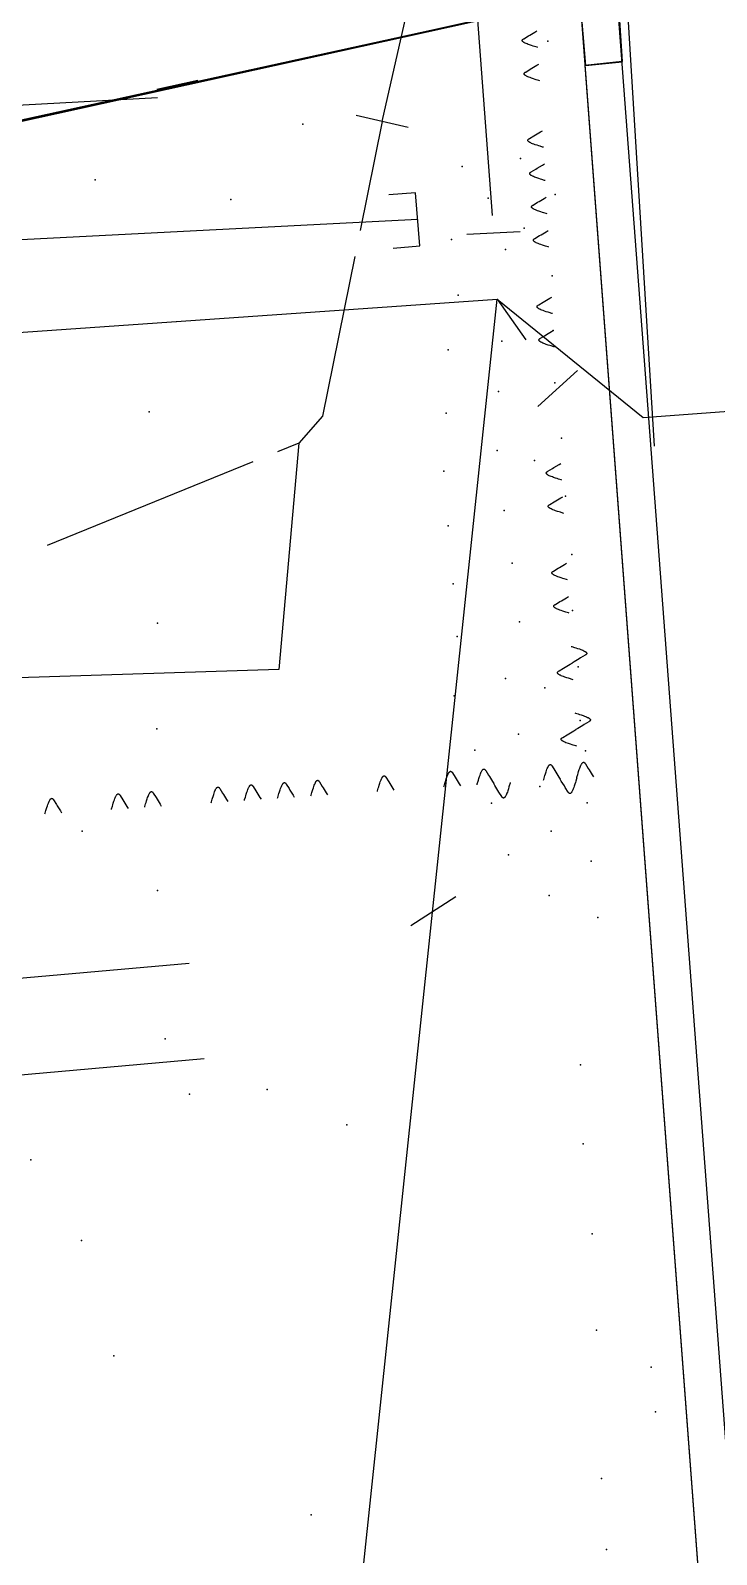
# Model space of a CAD drawing. Header units: metres. Extents: x -3903 to -3714, y 4981 to 6033.
# Drawn here: x -3823.89 to -3811.04, y 5857.09 to 5885.63 of the extents above; entities that cross this region are included whole.
import ezdxf

# ---------------------------------------------------------------- set-up
doc = ezdxf.new("R2010")
doc.units = ezdxf.units.M
for name, color, linetype in [('BOUNDARY', 7, 'Continuous'), ('BUILDING', 7, 'Continuous'), ('BUSH', 7, 'Continuous'), ('CURB', 7, 'Continuous'), ('ELECTR_CABLE', 7, 'Continuous'), ('GRASS', 7, 'Continuous'), ('GROUND', 7, 'Continuous'), ('ROAD', 7, 'Continuous'), ('SIDEWALK_PATH', 7, 'Continuous'), ('TREE', 7, 'Continuous'), ('WATER_PIPELINE', 7, 'Continuous')]:
    doc.layers.add(name, color=color, linetype=linetype)

msp = doc.modelspace()

# ---------------------------------------------------------------- linework, layer by layer
at = {"layer": 'BOUNDARY'}
msp.add_lwpolyline([(-3833.063, 5908.402), (-3832.8, 5905.186), (-3832.441, 5905.215), (-3831.657, 5896.062), (-3829.688, 5894.531), (-3825.859, 5894.806), (-3825.004, 5894.867), (-3824.902, 5893.44), (-3823.784, 5893.515), (-3823.705, 5892.46), (-3814.28, 5893.236), (-3812.866, 5886.003), (-3812.806, 5885.044), (-3813.505, 5884.97), (-3809.348, 5829.723)], dxfattribs=at)
at = {"layer": 'BUILDING'}
msp.add_lwpolyline([(-3805.781, 5791.676), (-3812.878, 5886.002), (-3799.995, 5886.971), (-3792.898, 5792.646)], close=True, dxfattribs=at)
at = {"layer": 'BUSH'}
for p in [(-3818.783, 5883.872), (-3814.71, 5883.231), (-3815.803, 5883.077), (-3822.676, 5882.83), (-3815.316, 5882.486), (-3814.061, 5882.555), (-3814.639, 5881.926), (-3815.999, 5881.71), (-3814.99, 5881.524), (-3814.114, 5881.033), (-3815.874, 5880.671), (-3815.06, 5879.809), (-3814.094, 5880.006), (-3816.061, 5879.647), (-3814.063, 5879.03), (-3815.122, 5878.863), (-3821.664, 5878.482), (-3816.099, 5878.46), (-3813.94, 5877.992), (-3815.145, 5877.761), (-3814.447, 5877.571), (-3816.146, 5877.373), (-3813.868, 5876.903), (-3815.013, 5876.636), (-3816.061, 5876.349), (-3813.744, 5875.815), (-3814.862, 5875.648), (-3815.97, 5875.264), (-3813.734, 5874.767), (-3814.73, 5874.55), (-3815.897, 5874.277), (-3813.631, 5873.709), (-3814.988, 5873.49), (-3814.25, 5873.317), (-3815.951, 5873.169), (-3813.59, 5872.702), (-3814.745, 5872.451), (-3815.564, 5872.149), (-3813.494, 5872.134), (-3814.346, 5871.472), (-3815.252, 5871.156), (-3813.457, 5871.161), (-3814.132, 5870.635), (-3814.935, 5870.187), (-3813.385, 5870.072), (-3814.171, 5869.428), (-3813.261, 5869.014), (-3813.585, 5866.258), (-3813.533, 5864.778), (-3823.879, 5864.48), (-3822.929, 5862.967), (-3813.368, 5863.092), (-3813.285, 5861.292), (-3812.261, 5860.599), (-3812.178, 5859.761), (-3813.192, 5858.509), (-3813.099, 5857.185)]:
    msp.add_point(p, dxfattribs=at)
at = {"layer": 'CURB'}
for points in [[(-3812.863, 5828.993), (-3809.797, 5788.365), (-3812.599, 5785.145), (-3821.685, 5784.568), (-3830.007, 5784.137), (-3833.155, 5786.917), (-3836.82, 5837.701), (-3836.963, 5839.683), (-3839.763, 5878.481), (-3837.177, 5881.669), (-3829.911, 5882.635), (-3815.571, 5885.812)], [(-3820.752, 5884.692), (-3821.518, 5884.52)]]:
    msp.add_lwpolyline(points, dxfattribs=at)
at = {"layer": 'ELECTR_CABLE'}
for points in [[(-3817.302, 5883.92), (-3816.88, 5885.762), (-3816.06, 5889.576), (-3815.745, 5890.071), (-3812.778, 5890.791), (-3799.679, 5891.981)], [(-3815.745, 5890.071), (-3812.698, 5885.888), (-3812.204, 5877.84)], [(-3814.384, 5885.307), (-3814.398, 5885.311), (-3814.447, 5885.326), (-3814.469, 5885.333), (-3814.502, 5885.344), (-3814.538, 5885.356), (-3814.563, 5885.365), (-3814.586, 5885.374), (-3814.604, 5885.381), (-3814.621, 5885.389), (-3814.631, 5885.394), (-3814.64, 5885.399), (-3814.647, 5885.403), (-3814.65, 5885.405), (-3814.653, 5885.408), (-3814.659, 5885.412), (-3814.662, 5885.414), (-3814.664, 5885.417), (-3814.666, 5885.419), (-3814.669, 5885.422), (-3814.671, 5885.425), (-3814.672, 5885.427), (-3814.673, 5885.428), (-3814.674, 5885.43), (-3814.674, 5885.432), (-3814.675, 5885.433), (-3814.675, 5885.435), (-3814.675, 5885.437), (-3814.675, 5885.439), (-3814.675, 5885.439), (-3814.675, 5885.441), (-3814.675, 5885.442), (-3814.675, 5885.443), (-3814.674, 5885.444), (-3814.674, 5885.445), (-3814.673, 5885.447), (-3814.672, 5885.449), (-3814.671, 5885.45), (-3814.671, 5885.451), (-3814.67, 5885.452), (-3814.669, 5885.454), (-3814.668, 5885.455), (-3814.667, 5885.456), (-3814.664, 5885.458), (-3814.663, 5885.46), (-3814.66, 5885.462), (-3814.656, 5885.465), (-3814.653, 5885.467), (-3814.646, 5885.471), (-3814.561, 5885.523), (-3814.532, 5885.54), (-3814.438, 5885.596), (-3814.401, 5885.618)], [(-3814.349, 5884.684), (-3814.364, 5884.688), (-3814.413, 5884.703), (-3814.434, 5884.71), (-3814.467, 5884.721), (-3814.504, 5884.733), (-3814.528, 5884.742), (-3814.552, 5884.751), (-3814.569, 5884.758), (-3814.586, 5884.766), (-3814.596, 5884.771), (-3814.605, 5884.776), (-3814.613, 5884.78), (-3814.616, 5884.782), (-3814.619, 5884.785), (-3814.624, 5884.789), (-3814.627, 5884.791), (-3814.629, 5884.794), (-3814.632, 5884.796), (-3814.634, 5884.799), (-3814.636, 5884.802), (-3814.637, 5884.804), (-3814.638, 5884.805), (-3814.639, 5884.807), (-3814.639, 5884.808), (-3814.64, 5884.81), (-3814.64, 5884.812), (-3814.641, 5884.814), (-3814.641, 5884.816), (-3814.641, 5884.816), (-3814.64, 5884.818), (-3814.64, 5884.819), (-3814.64, 5884.82), (-3814.64, 5884.821), (-3814.639, 5884.822), (-3814.639, 5884.824), (-3814.638, 5884.826), (-3814.637, 5884.827), (-3814.636, 5884.828), (-3814.635, 5884.829), (-3814.634, 5884.831), (-3814.633, 5884.832), (-3814.632, 5884.833), (-3814.63, 5884.835), (-3814.628, 5884.837), (-3814.625, 5884.839), (-3814.621, 5884.842), (-3814.618, 5884.844), (-3814.611, 5884.848), (-3814.526, 5884.9), (-3814.497, 5884.917), (-3814.403, 5884.973), (-3814.366, 5884.995)], [(-3831.597, 5883.109), (-3826.203, 5884.112), (-3821.511, 5884.373)], [(-3816.815, 5883.808), (-3817.789, 5884.032)], [(-3817.302, 5883.92), (-3817.713, 5881.883)], [(-3814.28, 5883.438), (-3814.294, 5883.442), (-3814.343, 5883.457), (-3814.365, 5883.464), (-3814.398, 5883.475), (-3814.434, 5883.487), (-3814.459, 5883.495), (-3814.482, 5883.504), (-3814.5, 5883.512), (-3814.517, 5883.52), (-3814.527, 5883.525), (-3814.536, 5883.53), (-3814.543, 5883.534), (-3814.546, 5883.536), (-3814.549, 5883.539), (-3814.555, 5883.543), (-3814.558, 5883.545), (-3814.56, 5883.548), (-3814.562, 5883.55), (-3814.565, 5883.553), (-3814.567, 5883.556), (-3814.568, 5883.558), (-3814.569, 5883.559), (-3814.57, 5883.561), (-3814.57, 5883.562), (-3814.571, 5883.564), (-3814.571, 5883.566), (-3814.571, 5883.568), (-3814.571, 5883.57), (-3814.571, 5883.57), (-3814.571, 5883.572), (-3814.571, 5883.573), (-3814.571, 5883.574), (-3814.57, 5883.575), (-3814.57, 5883.576), (-3814.569, 5883.578), (-3814.568, 5883.58), (-3814.567, 5883.581), (-3814.567, 5883.582), (-3814.566, 5883.583), (-3814.565, 5883.585), (-3814.564, 5883.586), (-3814.563, 5883.587), (-3814.56, 5883.589), (-3814.559, 5883.591), (-3814.556, 5883.593), (-3814.552, 5883.596), (-3814.549, 5883.598), (-3814.542, 5883.602), (-3814.457, 5883.654), (-3814.428, 5883.671), (-3814.334, 5883.727), (-3814.297, 5883.749)], [(-3814.245, 5882.815), (-3814.26, 5882.819), (-3814.309, 5882.834), (-3814.331, 5882.841), (-3814.363, 5882.852), (-3814.4, 5882.864), (-3814.424, 5882.872), (-3814.448, 5882.881), (-3814.465, 5882.889), (-3814.482, 5882.897), (-3814.493, 5882.902), (-3814.501, 5882.907), (-3814.509, 5882.911), (-3814.512, 5882.913), (-3814.515, 5882.916), (-3814.52, 5882.92), (-3814.523, 5882.922), (-3814.525, 5882.924), (-3814.528, 5882.927), (-3814.53, 5882.93), (-3814.532, 5882.933), (-3814.533, 5882.935), (-3814.534, 5882.936), (-3814.535, 5882.938), (-3814.535, 5882.939), (-3814.536, 5882.941), (-3814.536, 5882.943), (-3814.537, 5882.945), (-3814.537, 5882.947), (-3814.537, 5882.947), (-3814.536, 5882.948), (-3814.536, 5882.95), (-3814.536, 5882.951), (-3814.536, 5882.952), (-3814.535, 5882.953), (-3814.535, 5882.955), (-3814.534, 5882.957), (-3814.533, 5882.958), (-3814.532, 5882.959), (-3814.531, 5882.96), (-3814.53, 5882.962), (-3814.529, 5882.963), (-3814.528, 5882.964), (-3814.526, 5882.966), (-3814.524, 5882.968), (-3814.521, 5882.97), (-3814.518, 5882.973), (-3814.514, 5882.975), (-3814.507, 5882.979), (-3814.422, 5883.031), (-3814.394, 5883.048), (-3814.299, 5883.104), (-3814.262, 5883.126)], [(-3814.21, 5882.192), (-3814.225, 5882.196), (-3814.274, 5882.211), (-3814.296, 5882.218), (-3814.329, 5882.228), (-3814.365, 5882.241), (-3814.389, 5882.249), (-3814.413, 5882.258), (-3814.43, 5882.266), (-3814.447, 5882.274), (-3814.458, 5882.279), (-3814.466, 5882.284), (-3814.474, 5882.288), (-3814.477, 5882.29), (-3814.48, 5882.292), (-3814.485, 5882.296), (-3814.488, 5882.299), (-3814.491, 5882.301), (-3814.493, 5882.304), (-3814.495, 5882.306), (-3814.498, 5882.31), (-3814.499, 5882.312), (-3814.5, 5882.313), (-3814.5, 5882.315), (-3814.501, 5882.316), (-3814.501, 5882.318), (-3814.502, 5882.32), (-3814.502, 5882.321), (-3814.502, 5882.323), (-3814.502, 5882.324), (-3814.502, 5882.325), (-3814.502, 5882.326), (-3814.501, 5882.328), (-3814.501, 5882.329), (-3814.501, 5882.33), (-3814.5, 5882.332), (-3814.499, 5882.334), (-3814.498, 5882.335), (-3814.497, 5882.336), (-3814.497, 5882.337), (-3814.495, 5882.339), (-3814.494, 5882.34), (-3814.493, 5882.341), (-3814.491, 5882.343), (-3814.489, 5882.345), (-3814.487, 5882.347), (-3814.483, 5882.35), (-3814.479, 5882.352), (-3814.472, 5882.356), (-3814.387, 5882.408), (-3814.359, 5882.425), (-3814.265, 5882.481), (-3814.228, 5882.503)], [(-3814.176, 5881.569), (-3814.19, 5881.573), (-3814.239, 5881.588), (-3814.261, 5881.595), (-3814.294, 5881.605), (-3814.33, 5881.618), (-3814.355, 5881.626), (-3814.378, 5881.635), (-3814.396, 5881.643), (-3814.413, 5881.651), (-3814.423, 5881.656), (-3814.432, 5881.661), (-3814.439, 5881.665), (-3814.442, 5881.667), (-3814.445, 5881.669), (-3814.451, 5881.673), (-3814.454, 5881.676), (-3814.456, 5881.678), (-3814.459, 5881.681), (-3814.461, 5881.683), (-3814.463, 5881.687), (-3814.464, 5881.689), (-3814.465, 5881.69), (-3814.466, 5881.692), (-3814.466, 5881.693), (-3814.467, 5881.695), (-3814.467, 5881.697), (-3814.467, 5881.698), (-3814.467, 5881.7), (-3814.467, 5881.701), (-3814.467, 5881.702), (-3814.467, 5881.703), (-3814.467, 5881.705), (-3814.466, 5881.706), (-3814.466, 5881.707), (-3814.465, 5881.709), (-3814.464, 5881.711), (-3814.463, 5881.712), (-3814.463, 5881.713), (-3814.462, 5881.714), (-3814.461, 5881.716), (-3814.46, 5881.717), (-3814.459, 5881.718), (-3814.456, 5881.72), (-3814.455, 5881.722), (-3814.452, 5881.724), (-3814.448, 5881.727), (-3814.445, 5881.729), (-3814.438, 5881.733), (-3814.353, 5881.785), (-3814.324, 5881.802), (-3814.23, 5881.858), (-3814.193, 5881.88)], [(-3817.812, 5881.393), (-3818.415, 5878.402), (-3818.858, 5877.896), (-3819.259, 5877.733)], [(-3814.107, 5880.323), (-3814.121, 5880.327), (-3814.17, 5880.342), (-3814.192, 5880.349), (-3814.225, 5880.359), (-3814.261, 5880.372), (-3814.285, 5880.38), (-3814.309, 5880.389), (-3814.326, 5880.396), (-3814.343, 5880.405), (-3814.354, 5880.41), (-3814.363, 5880.415), (-3814.37, 5880.419), (-3814.373, 5880.421), (-3814.376, 5880.423), (-3814.381, 5880.427), (-3814.384, 5880.43), (-3814.387, 5880.432), (-3814.389, 5880.435), (-3814.391, 5880.437), (-3814.394, 5880.441), (-3814.395, 5880.443), (-3814.396, 5880.444), (-3814.396, 5880.446), (-3814.397, 5880.447), (-3814.397, 5880.449), (-3814.398, 5880.451), (-3814.398, 5880.452), (-3814.398, 5880.454), (-3814.398, 5880.455), (-3814.398, 5880.456), (-3814.398, 5880.457), (-3814.397, 5880.459), (-3814.397, 5880.46), (-3814.397, 5880.461), (-3814.396, 5880.463), (-3814.395, 5880.465), (-3814.394, 5880.466), (-3814.394, 5880.467), (-3814.393, 5880.468), (-3814.392, 5880.47), (-3814.39, 5880.471), (-3814.39, 5880.472), (-3814.387, 5880.474), (-3814.385, 5880.476), (-3814.383, 5880.478), (-3814.379, 5880.48), (-3814.375, 5880.483), (-3814.368, 5880.487), (-3814.283, 5880.539), (-3814.255, 5880.556), (-3814.161, 5880.612), (-3814.124, 5880.634)], [(-3814.072, 5879.7), (-3814.086, 5879.704), (-3814.135, 5879.719), (-3814.157, 5879.726), (-3814.19, 5879.736), (-3814.226, 5879.748), (-3814.251, 5879.757), (-3814.274, 5879.766), (-3814.292, 5879.773), (-3814.309, 5879.781), (-3814.319, 5879.787), (-3814.328, 5879.792), (-3814.335, 5879.796), (-3814.338, 5879.798), (-3814.341, 5879.8), (-3814.347, 5879.804), (-3814.35, 5879.807), (-3814.352, 5879.809), (-3814.355, 5879.812), (-3814.357, 5879.814), (-3814.359, 5879.818), (-3814.36, 5879.82), (-3814.361, 5879.821), (-3814.362, 5879.823), (-3814.362, 5879.824), (-3814.363, 5879.825), (-3814.363, 5879.828), (-3814.363, 5879.829), (-3814.363, 5879.831), (-3814.363, 5879.832), (-3814.363, 5879.833), (-3814.363, 5879.834), (-3814.363, 5879.835), (-3814.362, 5879.837), (-3814.362, 5879.838), (-3814.361, 5879.84), (-3814.36, 5879.842), (-3814.359, 5879.843), (-3814.359, 5879.844), (-3814.358, 5879.845), (-3814.357, 5879.846), (-3814.356, 5879.848), (-3814.355, 5879.849), (-3814.352, 5879.851), (-3814.351, 5879.852), (-3814.348, 5879.855), (-3814.344, 5879.857), (-3814.341, 5879.86), (-3814.334, 5879.864), (-3814.249, 5879.916), (-3814.22, 5879.933), (-3814.126, 5879.989), (-3814.089, 5880.011)], [(-3814.384, 5878.586), (-3813.641, 5879.256)], [(-3818.858, 5877.896), (-3819.238, 5873.663), (-3826.858, 5873.417)], [(-3819.722, 5877.546), (-3823.573, 5875.983)], [(-3813.933, 5877.208), (-3813.948, 5877.212), (-3813.997, 5877.227), (-3814.019, 5877.234), (-3814.051, 5877.244), (-3814.088, 5877.256), (-3814.112, 5877.265), (-3814.136, 5877.274), (-3814.153, 5877.281), (-3814.17, 5877.289), (-3814.181, 5877.295), (-3814.189, 5877.299), (-3814.197, 5877.304), (-3814.2, 5877.306), (-3814.203, 5877.308), (-3814.208, 5877.312), (-3814.211, 5877.315), (-3814.214, 5877.317), (-3814.216, 5877.32), (-3814.218, 5877.322), (-3814.22, 5877.325), (-3814.222, 5877.328), (-3814.222, 5877.329), (-3814.223, 5877.33), (-3814.224, 5877.332), (-3814.224, 5877.333), (-3814.224, 5877.335), (-3814.225, 5877.337), (-3814.225, 5877.339), (-3814.225, 5877.34), (-3814.225, 5877.341), (-3814.224, 5877.342), (-3814.224, 5877.343), (-3814.224, 5877.345), (-3814.223, 5877.346), (-3814.223, 5877.348), (-3814.222, 5877.349), (-3814.221, 5877.351), (-3814.22, 5877.352), (-3814.219, 5877.353), (-3814.218, 5877.354), (-3814.217, 5877.356), (-3814.216, 5877.357), (-3814.214, 5877.359), (-3814.212, 5877.36), (-3814.209, 5877.363), (-3814.206, 5877.365), (-3814.202, 5877.368), (-3814.195, 5877.372), (-3814.11, 5877.424), (-3814.082, 5877.44), (-3813.987, 5877.497), (-3813.951, 5877.519)], [(-3813.899, 5876.584), (-3813.913, 5876.589), (-3813.962, 5876.604), (-3813.984, 5876.611), (-3814.017, 5876.621), (-3814.053, 5876.633), (-3814.078, 5876.642), (-3814.101, 5876.651), (-3814.118, 5876.658), (-3814.136, 5876.666), (-3814.146, 5876.672), (-3814.155, 5876.676), (-3814.162, 5876.681), (-3814.165, 5876.683), (-3814.168, 5876.685), (-3814.173, 5876.689), (-3814.177, 5876.692), (-3814.179, 5876.694), (-3814.181, 5876.697), (-3814.183, 5876.699), (-3814.186, 5876.702), (-3814.187, 5876.704), (-3814.188, 5876.706), (-3814.188, 5876.707), (-3814.189, 5876.709), (-3814.189, 5876.71), (-3814.19, 5876.712), (-3814.19, 5876.714), (-3814.19, 5876.716), (-3814.19, 5876.717), (-3814.19, 5876.718), (-3814.19, 5876.719), (-3814.189, 5876.72), (-3814.189, 5876.722), (-3814.189, 5876.723), (-3814.188, 5876.725), (-3814.187, 5876.726), (-3814.186, 5876.728), (-3814.186, 5876.729), (-3814.185, 5876.73), (-3814.184, 5876.731), (-3814.183, 5876.732), (-3814.182, 5876.734), (-3814.179, 5876.736), (-3814.177, 5876.737), (-3814.175, 5876.74), (-3814.171, 5876.742), (-3814.167, 5876.745), (-3814.16, 5876.749), (-3814.075, 5876.801), (-3814.047, 5876.817), (-3813.953, 5876.874), (-3813.916, 5876.896)], [(-3813.829, 5875.338), (-3813.844, 5875.343), (-3813.893, 5875.358), (-3813.915, 5875.365), (-3813.947, 5875.375), (-3813.984, 5875.387), (-3814.008, 5875.396), (-3814.032, 5875.405), (-3814.049, 5875.412), (-3814.066, 5875.42), (-3814.077, 5875.425), (-3814.085, 5875.43), (-3814.093, 5875.435), (-3814.096, 5875.437), (-3814.099, 5875.439), (-3814.104, 5875.443), (-3814.107, 5875.446), (-3814.11, 5875.448), (-3814.112, 5875.451), (-3814.114, 5875.453), (-3814.116, 5875.456), (-3814.118, 5875.458), (-3814.118, 5875.46), (-3814.119, 5875.461), (-3814.12, 5875.463), (-3814.12, 5875.464), (-3814.12, 5875.466), (-3814.121, 5875.468), (-3814.121, 5875.47), (-3814.121, 5875.471), (-3814.121, 5875.472), (-3814.12, 5875.473), (-3814.12, 5875.474), (-3814.12, 5875.475), (-3814.119, 5875.477), (-3814.119, 5875.478), (-3814.118, 5875.48), (-3814.117, 5875.482), (-3814.116, 5875.483), (-3814.115, 5875.484), (-3814.114, 5875.485), (-3814.113, 5875.486), (-3814.112, 5875.487), (-3814.11, 5875.49), (-3814.108, 5875.491), (-3814.105, 5875.493), (-3814.102, 5875.496), (-3814.098, 5875.498), (-3814.091, 5875.503), (-3814.006, 5875.555), (-3813.978, 5875.571), (-3813.883, 5875.628), (-3813.847, 5875.65)], [(-3813.795, 5874.715), (-3813.809, 5874.72), (-3813.858, 5874.735), (-3813.88, 5874.742), (-3813.913, 5874.752), (-3813.949, 5874.764), (-3813.974, 5874.773), (-3813.997, 5874.782), (-3814.014, 5874.789), (-3814.032, 5874.797), (-3814.042, 5874.802), (-3814.051, 5874.807), (-3814.058, 5874.812), (-3814.061, 5874.814), (-3814.064, 5874.816), (-3814.069, 5874.82), (-3814.073, 5874.823), (-3814.075, 5874.825), (-3814.077, 5874.828), (-3814.079, 5874.83), (-3814.082, 5874.833), (-3814.083, 5874.835), (-3814.084, 5874.837), (-3814.084, 5874.838), (-3814.085, 5874.84), (-3814.085, 5874.841), (-3814.086, 5874.843), (-3814.086, 5874.845), (-3814.086, 5874.847), (-3814.086, 5874.848), (-3814.086, 5874.849), (-3814.086, 5874.85), (-3814.086, 5874.851), (-3814.085, 5874.852), (-3814.085, 5874.854), (-3814.084, 5874.855), (-3814.083, 5874.857), (-3814.082, 5874.859), (-3814.082, 5874.86), (-3814.081, 5874.861), (-3814.08, 5874.862), (-3814.079, 5874.863), (-3814.078, 5874.864), (-3814.075, 5874.867), (-3814.074, 5874.868), (-3814.071, 5874.87), (-3814.067, 5874.873), (-3814.063, 5874.875), (-3814.056, 5874.88), (-3813.971, 5874.932), (-3813.943, 5874.948), (-3813.849, 5875.005), (-3813.812, 5875.027)], [(-3813.76, 5874.092), (-3813.745, 5874.088), (-3813.696, 5874.073), (-3813.675, 5874.066), (-3813.642, 5874.056), (-3813.606, 5874.044), (-3813.581, 5874.035), (-3813.557, 5874.026), (-3813.54, 5874.019), (-3813.523, 5874.011), (-3813.513, 5874.005), (-3813.504, 5874), (-3813.497, 5873.996), (-3813.493, 5873.994), (-3813.49, 5873.992), (-3813.485, 5873.988), (-3813.482, 5873.985), (-3813.48, 5873.983), (-3813.477, 5873.98), (-3813.475, 5873.978), (-3813.473, 5873.974), (-3813.472, 5873.972), (-3813.471, 5873.971), (-3813.47, 5873.969), (-3813.47, 5873.968), (-3813.469, 5873.967), (-3813.469, 5873.964), (-3813.469, 5873.963), (-3813.469, 5873.961), (-3813.469, 5873.96), (-3813.469, 5873.959), (-3813.469, 5873.958), (-3813.469, 5873.956), (-3813.469, 5873.955), (-3813.47, 5873.954), (-3813.471, 5873.952), (-3813.472, 5873.95), (-3813.472, 5873.949), (-3813.473, 5873.948), (-3813.474, 5873.947), (-3813.475, 5873.945), (-3813.476, 5873.944), (-3813.477, 5873.943), (-3813.479, 5873.941), (-3813.481, 5873.94), (-3813.484, 5873.937), (-3813.488, 5873.935), (-3813.491, 5873.932), (-3813.498, 5873.928), (-3813.583, 5873.876), (-3813.612, 5873.859), (-3813.706, 5873.803), (-3813.743, 5873.781)], [(-3813.725, 5873.469), (-3813.74, 5873.474), (-3813.789, 5873.489), (-3813.811, 5873.495), (-3813.843, 5873.506), (-3813.88, 5873.518), (-3813.904, 5873.527), (-3813.928, 5873.536), (-3813.945, 5873.543), (-3813.962, 5873.551), (-3813.973, 5873.556), (-3813.981, 5873.561), (-3813.989, 5873.566), (-3813.992, 5873.568), (-3813.995, 5873.57), (-3814, 5873.574), (-3814.003, 5873.577), (-3814.006, 5873.579), (-3814.008, 5873.581), (-3814.01, 5873.584), (-3814.012, 5873.587), (-3814.014, 5873.589), (-3814.014, 5873.591), (-3814.015, 5873.592), (-3814.016, 5873.594), (-3814.016, 5873.595), (-3814.016, 5873.597), (-3814.017, 5873.599), (-3814.017, 5873.601), (-3814.017, 5873.602), (-3814.017, 5873.603), (-3814.016, 5873.604), (-3814.016, 5873.605), (-3814.016, 5873.606), (-3814.015, 5873.608), (-3814.015, 5873.609), (-3814.014, 5873.611), (-3814.013, 5873.613), (-3814.012, 5873.613), (-3814.011, 5873.615), (-3814.01, 5873.616), (-3814.009, 5873.617), (-3814.008, 5873.618), (-3814.006, 5873.621), (-3814.004, 5873.622), (-3814.001, 5873.624), (-3813.998, 5873.627), (-3813.994, 5873.629), (-3813.987, 5873.634), (-3813.902, 5873.685), (-3813.874, 5873.702), (-3813.78, 5873.759), (-3813.743, 5873.781)], [(-3813.691, 5872.846), (-3813.676, 5872.842), (-3813.627, 5872.827), (-3813.605, 5872.82), (-3813.572, 5872.81), (-3813.536, 5872.797), (-3813.512, 5872.789), (-3813.488, 5872.78), (-3813.471, 5872.772), (-3813.454, 5872.764), (-3813.443, 5872.759), (-3813.435, 5872.754), (-3813.427, 5872.75), (-3813.424, 5872.748), (-3813.421, 5872.746), (-3813.416, 5872.742), (-3813.413, 5872.739), (-3813.41, 5872.737), (-3813.408, 5872.734), (-3813.406, 5872.732), (-3813.404, 5872.728), (-3813.402, 5872.726), (-3813.402, 5872.725), (-3813.401, 5872.723), (-3813.4, 5872.722), (-3813.4, 5872.72), (-3813.399, 5872.718), (-3813.399, 5872.717), (-3813.399, 5872.715), (-3813.399, 5872.714), (-3813.399, 5872.713), (-3813.4, 5872.712), (-3813.4, 5872.71), (-3813.4, 5872.709), (-3813.401, 5872.708), (-3813.401, 5872.706), (-3813.402, 5872.704), (-3813.403, 5872.703), (-3813.404, 5872.702), (-3813.405, 5872.701), (-3813.406, 5872.699), (-3813.407, 5872.698), (-3813.408, 5872.697), (-3813.41, 5872.695), (-3813.412, 5872.693), (-3813.415, 5872.691), (-3813.418, 5872.689), (-3813.422, 5872.686), (-3813.429, 5872.682), (-3813.514, 5872.63), (-3813.542, 5872.613), (-3813.636, 5872.557), (-3813.673, 5872.535)], [(-3813.656, 5872.223), (-3813.671, 5872.228), (-3813.72, 5872.243), (-3813.741, 5872.249), (-3813.774, 5872.26), (-3813.81, 5872.272), (-3813.835, 5872.281), (-3813.859, 5872.29), (-3813.876, 5872.297), (-3813.893, 5872.305), (-3813.903, 5872.31), (-3813.912, 5872.315), (-3813.919, 5872.32), (-3813.922, 5872.322), (-3813.926, 5872.324), (-3813.931, 5872.328), (-3813.934, 5872.331), (-3813.936, 5872.333), (-3813.939, 5872.335), (-3813.941, 5872.338), (-3813.943, 5872.341), (-3813.944, 5872.343), (-3813.945, 5872.345), (-3813.946, 5872.346), (-3813.946, 5872.348), (-3813.947, 5872.349), (-3813.947, 5872.351), (-3813.947, 5872.353), (-3813.947, 5872.355), (-3813.947, 5872.356), (-3813.947, 5872.357), (-3813.947, 5872.358), (-3813.947, 5872.359), (-3813.947, 5872.36), (-3813.946, 5872.362), (-3813.945, 5872.363), (-3813.944, 5872.365), (-3813.944, 5872.366), (-3813.943, 5872.367), (-3813.942, 5872.369), (-3813.941, 5872.37), (-3813.94, 5872.371), (-3813.939, 5872.372), (-3813.937, 5872.375), (-3813.935, 5872.376), (-3813.932, 5872.378), (-3813.928, 5872.381), (-3813.925, 5872.383), (-3813.918, 5872.388), (-3813.833, 5872.439), (-3813.804, 5872.456), (-3813.71, 5872.513), (-3813.673, 5872.535)], [(-3814.277, 5871.588), (-3814.273, 5871.602), (-3814.259, 5871.652), (-3814.252, 5871.673), (-3814.242, 5871.706), (-3814.23, 5871.743), (-3814.222, 5871.767), (-3814.213, 5871.791), (-3814.206, 5871.808), (-3814.198, 5871.826), (-3814.193, 5871.836), (-3814.189, 5871.845), (-3814.184, 5871.852), (-3814.182, 5871.855), (-3814.18, 5871.859), (-3814.176, 5871.864), (-3814.173, 5871.867), (-3814.171, 5871.869), (-3814.169, 5871.872), (-3814.166, 5871.874), (-3814.163, 5871.876), (-3814.161, 5871.878), (-3814.159, 5871.878), (-3814.158, 5871.879), (-3814.156, 5871.88), (-3814.155, 5871.88), (-3814.153, 5871.88), (-3814.151, 5871.881), (-3814.149, 5871.881), (-3814.148, 5871.881), (-3814.147, 5871.881), (-3814.146, 5871.88), (-3814.145, 5871.88), (-3814.144, 5871.88), (-3814.142, 5871.879), (-3814.141, 5871.879), (-3814.139, 5871.878), (-3814.138, 5871.877), (-3814.137, 5871.876), (-3814.135, 5871.876), (-3814.134, 5871.874), (-3814.133, 5871.873), (-3814.132, 5871.873), (-3814.129, 5871.87), (-3814.128, 5871.868), (-3814.126, 5871.866), (-3814.123, 5871.862), (-3814.121, 5871.858), (-3814.116, 5871.852), (-3814.063, 5871.767), (-3814.046, 5871.739), (-3813.989, 5871.645), (-3813.966, 5871.609)], [(-3813.655, 5871.63), (-3813.651, 5871.645), (-3813.636, 5871.694), (-3813.63, 5871.716), (-3813.62, 5871.749), (-3813.608, 5871.785), (-3813.599, 5871.81), (-3813.591, 5871.833), (-3813.584, 5871.851), (-3813.576, 5871.868), (-3813.571, 5871.878), (-3813.566, 5871.887), (-3813.562, 5871.894), (-3813.56, 5871.898), (-3813.557, 5871.901), (-3813.553, 5871.906), (-3813.551, 5871.909), (-3813.549, 5871.912), (-3813.546, 5871.914), (-3813.544, 5871.916), (-3813.54, 5871.918), (-3813.538, 5871.92), (-3813.537, 5871.921), (-3813.535, 5871.921), (-3813.534, 5871.922), (-3813.533, 5871.922), (-3813.53, 5871.923), (-3813.529, 5871.923), (-3813.527, 5871.923), (-3813.526, 5871.923), (-3813.525, 5871.923), (-3813.524, 5871.923), (-3813.522, 5871.922), (-3813.521, 5871.922), (-3813.52, 5871.922), (-3813.518, 5871.921), (-3813.516, 5871.92), (-3813.515, 5871.919), (-3813.514, 5871.919), (-3813.513, 5871.918), (-3813.511, 5871.917), (-3813.51, 5871.916), (-3813.509, 5871.915), (-3813.507, 5871.912), (-3813.505, 5871.911), (-3813.503, 5871.908), (-3813.5, 5871.904), (-3813.498, 5871.901), (-3813.494, 5871.894), (-3813.441, 5871.809), (-3813.424, 5871.781), (-3813.366, 5871.688), (-3813.344, 5871.651)], [(-3819.258, 5871.25), (-3819.254, 5871.265), (-3819.239, 5871.314), (-3819.233, 5871.336), (-3819.223, 5871.369), (-3819.211, 5871.405), (-3819.203, 5871.43), (-3819.194, 5871.454), (-3819.187, 5871.471), (-3819.179, 5871.488), (-3819.174, 5871.499), (-3819.169, 5871.507), (-3819.165, 5871.515), (-3819.163, 5871.518), (-3819.161, 5871.521), (-3819.157, 5871.526), (-3819.154, 5871.529), (-3819.152, 5871.532), (-3819.149, 5871.534), (-3819.147, 5871.536), (-3819.144, 5871.539), (-3819.141, 5871.54), (-3819.14, 5871.541), (-3819.139, 5871.541), (-3819.137, 5871.542), (-3819.136, 5871.542), (-3819.134, 5871.543), (-3819.132, 5871.543), (-3819.13, 5871.543), (-3819.129, 5871.543), (-3819.128, 5871.543), (-3819.127, 5871.543), (-3819.126, 5871.543), (-3819.124, 5871.542), (-3819.123, 5871.542), (-3819.121, 5871.541), (-3819.119, 5871.54), (-3819.118, 5871.54), (-3819.117, 5871.539), (-3819.116, 5871.538), (-3819.115, 5871.537), (-3819.113, 5871.536), (-3819.112, 5871.535), (-3819.11, 5871.533), (-3819.109, 5871.531), (-3819.106, 5871.528), (-3819.104, 5871.524), (-3819.101, 5871.521), (-3819.097, 5871.514), (-3819.044, 5871.43), (-3819.027, 5871.401), (-3818.969, 5871.308), (-3818.947, 5871.271)], [(-3818.635, 5871.292), (-3818.631, 5871.307), (-3818.617, 5871.356), (-3818.61, 5871.378), (-3818.6, 5871.411), (-3818.588, 5871.447), (-3818.58, 5871.472), (-3818.571, 5871.496), (-3818.564, 5871.513), (-3818.556, 5871.53), (-3818.551, 5871.541), (-3818.547, 5871.549), (-3818.542, 5871.557), (-3818.54, 5871.56), (-3818.538, 5871.563), (-3818.534, 5871.568), (-3818.531, 5871.572), (-3818.529, 5871.574), (-3818.527, 5871.576), (-3818.524, 5871.579), (-3818.521, 5871.581), (-3818.519, 5871.582), (-3818.517, 5871.583), (-3818.516, 5871.584), (-3818.514, 5871.584), (-3818.513, 5871.585), (-3818.511, 5871.585), (-3818.509, 5871.585), (-3818.507, 5871.585), (-3818.506, 5871.585), (-3818.505, 5871.585), (-3818.504, 5871.585), (-3818.503, 5871.585), (-3818.502, 5871.585), (-3818.5, 5871.584), (-3818.499, 5871.583), (-3818.497, 5871.582), (-3818.496, 5871.582), (-3818.495, 5871.581), (-3818.493, 5871.58), (-3818.492, 5871.579), (-3818.491, 5871.578), (-3818.49, 5871.577), (-3818.487, 5871.575), (-3818.486, 5871.573), (-3818.484, 5871.57), (-3818.481, 5871.567), (-3818.479, 5871.563), (-3818.474, 5871.556), (-3818.421, 5871.472), (-3818.404, 5871.444), (-3818.347, 5871.35), (-3818.324, 5871.313)], [(-3817.39, 5871.377), (-3817.386, 5871.391), (-3817.372, 5871.441), (-3817.365, 5871.462), (-3817.355, 5871.495), (-3817.343, 5871.532), (-3817.335, 5871.556), (-3817.326, 5871.58), (-3817.319, 5871.597), (-3817.311, 5871.615), (-3817.306, 5871.625), (-3817.301, 5871.634), (-3817.297, 5871.641), (-3817.295, 5871.644), (-3817.293, 5871.648), (-3817.289, 5871.653), (-3817.286, 5871.656), (-3817.284, 5871.658), (-3817.281, 5871.661), (-3817.279, 5871.663), (-3817.276, 5871.665), (-3817.274, 5871.667), (-3817.272, 5871.667), (-3817.271, 5871.668), (-3817.269, 5871.669), (-3817.268, 5871.669), (-3817.266, 5871.669), (-3817.264, 5871.67), (-3817.262, 5871.67), (-3817.261, 5871.67), (-3817.26, 5871.67), (-3817.259, 5871.669), (-3817.258, 5871.669), (-3817.257, 5871.669), (-3817.255, 5871.668), (-3817.254, 5871.668), (-3817.252, 5871.667), (-3817.25, 5871.666), (-3817.25, 5871.665), (-3817.248, 5871.665), (-3817.247, 5871.663), (-3817.246, 5871.662), (-3817.245, 5871.662), (-3817.242, 5871.659), (-3817.241, 5871.657), (-3817.239, 5871.655), (-3817.236, 5871.651), (-3817.233, 5871.647), (-3817.229, 5871.641), (-3817.176, 5871.556), (-3817.159, 5871.528), (-3817.101, 5871.434), (-3817.079, 5871.398)], [(-3816.145, 5871.461), (-3816.141, 5871.476), (-3816.126, 5871.525), (-3816.12, 5871.547), (-3816.11, 5871.58), (-3816.098, 5871.616), (-3816.09, 5871.641), (-3816.081, 5871.665), (-3816.074, 5871.682), (-3816.066, 5871.699), (-3816.061, 5871.71), (-3816.056, 5871.718), (-3816.052, 5871.726), (-3816.05, 5871.729), (-3816.048, 5871.732), (-3816.044, 5871.737), (-3816.041, 5871.74), (-3816.039, 5871.743), (-3816.036, 5871.745), (-3816.034, 5871.747), (-3816.031, 5871.75), (-3816.029, 5871.751), (-3816.027, 5871.752), (-3816.026, 5871.752), (-3816.024, 5871.753), (-3816.023, 5871.753), (-3816.021, 5871.754), (-3816.019, 5871.754), (-3816.017, 5871.754), (-3816.016, 5871.754), (-3816.015, 5871.754), (-3816.014, 5871.754), (-3816.013, 5871.754), (-3816.012, 5871.753), (-3816.01, 5871.753), (-3816.009, 5871.752), (-3816.007, 5871.751), (-3816.005, 5871.751), (-3816.004, 5871.75), (-3816.003, 5871.749), (-3816.002, 5871.748), (-3816.001, 5871.747), (-3815.999, 5871.746), (-3815.997, 5871.744), (-3815.996, 5871.742), (-3815.993, 5871.739), (-3815.991, 5871.735), (-3815.988, 5871.732), (-3815.984, 5871.725), (-3815.931, 5871.641), (-3815.914, 5871.612), (-3815.856, 5871.519), (-3815.834, 5871.482)], [(-3815.523, 5871.503), (-3815.518, 5871.518), (-3815.504, 5871.567), (-3815.497, 5871.589), (-3815.487, 5871.622), (-3815.476, 5871.658), (-3815.467, 5871.683), (-3815.458, 5871.707), (-3815.451, 5871.724), (-3815.444, 5871.741), (-3815.438, 5871.752), (-3815.434, 5871.76), (-3815.429, 5871.768), (-3815.427, 5871.771), (-3815.425, 5871.774), (-3815.421, 5871.779), (-3815.418, 5871.783), (-3815.416, 5871.785), (-3815.414, 5871.787), (-3815.411, 5871.79), (-3815.408, 5871.792), (-3815.406, 5871.793), (-3815.405, 5871.794), (-3815.403, 5871.795), (-3815.402, 5871.795), (-3815.4, 5871.796), (-3815.398, 5871.796), (-3815.396, 5871.796), (-3815.394, 5871.796), (-3815.394, 5871.796), (-3815.392, 5871.796), (-3815.391, 5871.796), (-3815.39, 5871.796), (-3815.389, 5871.796), (-3815.388, 5871.795), (-3815.386, 5871.794), (-3815.384, 5871.793), (-3815.383, 5871.793), (-3815.382, 5871.792), (-3815.381, 5871.791), (-3815.379, 5871.79), (-3815.378, 5871.789), (-3815.377, 5871.788), (-3815.375, 5871.786), (-3815.373, 5871.784), (-3815.371, 5871.781), (-3815.368, 5871.778), (-3815.366, 5871.774), (-3815.361, 5871.767), (-3815.309, 5871.683), (-3815.291, 5871.655), (-3815.234, 5871.561), (-3815.211, 5871.524)], [(-3814.9, 5871.546), (-3814.904, 5871.531), (-3814.919, 5871.482), (-3814.925, 5871.46), (-3814.935, 5871.427), (-3814.947, 5871.391), (-3814.955, 5871.366), (-3814.964, 5871.342), (-3814.971, 5871.325), (-3814.979, 5871.308), (-3814.984, 5871.297), (-3814.989, 5871.288), (-3814.993, 5871.281), (-3814.995, 5871.278), (-3814.997, 5871.275), (-3815.001, 5871.27), (-3815.004, 5871.266), (-3815.006, 5871.264), (-3815.009, 5871.262), (-3815.011, 5871.259), (-3815.014, 5871.257), (-3815.016, 5871.256), (-3815.018, 5871.255), (-3815.019, 5871.254), (-3815.021, 5871.254), (-3815.022, 5871.253), (-3815.024, 5871.253), (-3815.026, 5871.253), (-3815.028, 5871.253), (-3815.029, 5871.253), (-3815.03, 5871.253), (-3815.031, 5871.253), (-3815.032, 5871.253), (-3815.033, 5871.253), (-3815.035, 5871.254), (-3815.036, 5871.254), (-3815.038, 5871.255), (-3815.04, 5871.256), (-3815.041, 5871.257), (-3815.042, 5871.258), (-3815.043, 5871.259), (-3815.044, 5871.26), (-3815.046, 5871.261), (-3815.048, 5871.263), (-3815.049, 5871.265), (-3815.052, 5871.268), (-3815.054, 5871.271), (-3815.057, 5871.275), (-3815.061, 5871.282), (-3815.114, 5871.366), (-3815.131, 5871.394), (-3815.189, 5871.488), (-3815.211, 5871.524)], [(-3813.655, 5871.63), (-3813.659, 5871.615), (-3813.673, 5871.566), (-3813.68, 5871.544), (-3813.69, 5871.511), (-3813.702, 5871.475), (-3813.71, 5871.45), (-3813.719, 5871.427), (-3813.726, 5871.409), (-3813.734, 5871.392), (-3813.739, 5871.382), (-3813.744, 5871.373), (-3813.748, 5871.365), (-3813.75, 5871.362), (-3813.752, 5871.359), (-3813.756, 5871.354), (-3813.759, 5871.351), (-3813.761, 5871.348), (-3813.764, 5871.346), (-3813.766, 5871.344), (-3813.769, 5871.341), (-3813.771, 5871.34), (-3813.773, 5871.339), (-3813.774, 5871.339), (-3813.776, 5871.338), (-3813.777, 5871.338), (-3813.779, 5871.337), (-3813.781, 5871.337), (-3813.783, 5871.337), (-3813.784, 5871.337), (-3813.785, 5871.337), (-3813.786, 5871.337), (-3813.787, 5871.337), (-3813.788, 5871.338), (-3813.79, 5871.338), (-3813.791, 5871.339), (-3813.793, 5871.34), (-3813.795, 5871.341), (-3813.796, 5871.341), (-3813.797, 5871.342), (-3813.798, 5871.343), (-3813.799, 5871.344), (-3813.8, 5871.345), (-3813.803, 5871.348), (-3813.804, 5871.349), (-3813.806, 5871.352), (-3813.809, 5871.356), (-3813.812, 5871.359), (-3813.816, 5871.366), (-3813.869, 5871.451), (-3813.886, 5871.479), (-3813.944, 5871.572), (-3813.966, 5871.609)], [(-3823.616, 5870.955), (-3823.612, 5870.969), (-3823.597, 5871.019), (-3823.591, 5871.04), (-3823.581, 5871.073), (-3823.569, 5871.11), (-3823.561, 5871.134), (-3823.552, 5871.158), (-3823.545, 5871.175), (-3823.537, 5871.193), (-3823.532, 5871.203), (-3823.527, 5871.212), (-3823.523, 5871.219), (-3823.521, 5871.222), (-3823.519, 5871.226), (-3823.515, 5871.231), (-3823.512, 5871.234), (-3823.51, 5871.236), (-3823.507, 5871.239), (-3823.505, 5871.241), (-3823.502, 5871.243), (-3823.499, 5871.245), (-3823.498, 5871.245), (-3823.497, 5871.246), (-3823.495, 5871.247), (-3823.494, 5871.247), (-3823.492, 5871.247), (-3823.49, 5871.248), (-3823.488, 5871.248), (-3823.487, 5871.248), (-3823.486, 5871.248), (-3823.485, 5871.247), (-3823.484, 5871.247), (-3823.482, 5871.247), (-3823.481, 5871.246), (-3823.479, 5871.246), (-3823.477, 5871.245), (-3823.476, 5871.244), (-3823.475, 5871.243), (-3823.474, 5871.243), (-3823.473, 5871.242), (-3823.471, 5871.241), (-3823.47, 5871.24), (-3823.468, 5871.237), (-3823.467, 5871.235), (-3823.464, 5871.233), (-3823.462, 5871.229), (-3823.459, 5871.225), (-3823.455, 5871.219), (-3823.402, 5871.134), (-3823.385, 5871.106), (-3823.327, 5871.012), (-3823.305, 5870.976)], [(-3822.371, 5871.039), (-3822.367, 5871.054), (-3822.352, 5871.103), (-3822.346, 5871.125), (-3822.336, 5871.158), (-3822.324, 5871.194), (-3822.315, 5871.219), (-3822.307, 5871.243), (-3822.3, 5871.26), (-3822.292, 5871.277), (-3822.287, 5871.288), (-3822.282, 5871.296), (-3822.278, 5871.304), (-3822.276, 5871.307), (-3822.273, 5871.31), (-3822.269, 5871.315), (-3822.267, 5871.318), (-3822.265, 5871.321), (-3822.262, 5871.323), (-3822.26, 5871.325), (-3822.256, 5871.328), (-3822.254, 5871.329), (-3822.253, 5871.33), (-3822.251, 5871.33), (-3822.25, 5871.331), (-3822.249, 5871.331), (-3822.246, 5871.332), (-3822.245, 5871.332), (-3822.243, 5871.332), (-3822.242, 5871.332), (-3822.241, 5871.332), (-3822.24, 5871.332), (-3822.238, 5871.332), (-3822.237, 5871.331), (-3822.236, 5871.331), (-3822.234, 5871.33), (-3822.232, 5871.329), (-3822.231, 5871.329), (-3822.23, 5871.328), (-3822.229, 5871.327), (-3822.227, 5871.326), (-3822.226, 5871.325), (-3822.225, 5871.324), (-3822.223, 5871.322), (-3822.221, 5871.32), (-3822.219, 5871.317), (-3822.216, 5871.313), (-3822.214, 5871.31), (-3822.21, 5871.303), (-3822.157, 5871.219), (-3822.14, 5871.19), (-3822.082, 5871.097), (-3822.06, 5871.06)], [(-3821.748, 5871.081), (-3821.744, 5871.096), (-3821.73, 5871.145), (-3821.723, 5871.167), (-3821.713, 5871.2), (-3821.701, 5871.236), (-3821.693, 5871.261), (-3821.684, 5871.285), (-3821.677, 5871.302), (-3821.669, 5871.319), (-3821.664, 5871.33), (-3821.659, 5871.338), (-3821.655, 5871.346), (-3821.653, 5871.349), (-3821.651, 5871.352), (-3821.647, 5871.357), (-3821.644, 5871.361), (-3821.642, 5871.363), (-3821.639, 5871.365), (-3821.637, 5871.368), (-3821.634, 5871.37), (-3821.632, 5871.371), (-3821.63, 5871.372), (-3821.629, 5871.373), (-3821.627, 5871.373), (-3821.626, 5871.374), (-3821.624, 5871.374), (-3821.622, 5871.374), (-3821.62, 5871.374), (-3821.619, 5871.374), (-3821.618, 5871.374), (-3821.617, 5871.374), (-3821.616, 5871.374), (-3821.615, 5871.374), (-3821.613, 5871.373), (-3821.612, 5871.372), (-3821.61, 5871.371), (-3821.608, 5871.371), (-3821.608, 5871.37), (-3821.606, 5871.369), (-3821.605, 5871.368), (-3821.604, 5871.367), (-3821.603, 5871.366), (-3821.6, 5871.364), (-3821.599, 5871.362), (-3821.597, 5871.359), (-3821.594, 5871.356), (-3821.591, 5871.352), (-3821.587, 5871.345), (-3821.534, 5871.261), (-3821.517, 5871.233), (-3821.459, 5871.139), (-3821.437, 5871.102)], [(-3820.503, 5871.166), (-3820.499, 5871.18), (-3820.484, 5871.23), (-3820.478, 5871.251), (-3820.468, 5871.284), (-3820.456, 5871.321), (-3820.448, 5871.345), (-3820.439, 5871.369), (-3820.432, 5871.386), (-3820.424, 5871.404), (-3820.419, 5871.414), (-3820.414, 5871.423), (-3820.41, 5871.43), (-3820.408, 5871.433), (-3820.406, 5871.437), (-3820.402, 5871.442), (-3820.399, 5871.445), (-3820.397, 5871.447), (-3820.394, 5871.45), (-3820.392, 5871.452), (-3820.389, 5871.454), (-3820.387, 5871.456), (-3820.385, 5871.456), (-3820.384, 5871.457), (-3820.382, 5871.458), (-3820.381, 5871.458), (-3820.379, 5871.458), (-3820.377, 5871.459), (-3820.375, 5871.459), (-3820.374, 5871.459), (-3820.373, 5871.459), (-3820.372, 5871.458), (-3820.371, 5871.458), (-3820.37, 5871.458), (-3820.368, 5871.457), (-3820.367, 5871.457), (-3820.365, 5871.456), (-3820.363, 5871.455), (-3820.362, 5871.454), (-3820.361, 5871.454), (-3820.36, 5871.453), (-3820.359, 5871.451), (-3820.357, 5871.451), (-3820.355, 5871.448), (-3820.354, 5871.446), (-3820.351, 5871.444), (-3820.349, 5871.44), (-3820.346, 5871.436), (-3820.342, 5871.43), (-3820.289, 5871.345), (-3820.272, 5871.317), (-3820.214, 5871.223), (-3820.192, 5871.187)], [(-3819.881, 5871.208), (-3819.876, 5871.223), (-3819.862, 5871.272), (-3819.855, 5871.294), (-3819.845, 5871.327), (-3819.834, 5871.363), (-3819.825, 5871.388), (-3819.816, 5871.411), (-3819.809, 5871.429), (-3819.802, 5871.446), (-3819.796, 5871.456), (-3819.792, 5871.465), (-3819.787, 5871.472), (-3819.785, 5871.476), (-3819.783, 5871.479), (-3819.779, 5871.484), (-3819.776, 5871.487), (-3819.774, 5871.49), (-3819.772, 5871.492), (-3819.769, 5871.494), (-3819.766, 5871.496), (-3819.764, 5871.498), (-3819.763, 5871.499), (-3819.761, 5871.499), (-3819.76, 5871.5), (-3819.758, 5871.5), (-3819.756, 5871.501), (-3819.754, 5871.501), (-3819.752, 5871.501), (-3819.752, 5871.501), (-3819.75, 5871.501), (-3819.749, 5871.501), (-3819.748, 5871.5), (-3819.747, 5871.5), (-3819.746, 5871.5), (-3819.744, 5871.499), (-3819.742, 5871.498), (-3819.741, 5871.497), (-3819.74, 5871.497), (-3819.739, 5871.496), (-3819.737, 5871.495), (-3819.736, 5871.494), (-3819.735, 5871.493), (-3819.733, 5871.49), (-3819.731, 5871.489), (-3819.729, 5871.486), (-3819.726, 5871.482), (-3819.724, 5871.479), (-3819.719, 5871.472), (-3819.667, 5871.387), (-3819.649, 5871.359), (-3819.592, 5871.266), (-3819.569, 5871.229)]]:
    msp.add_lwpolyline(points, dxfattribs=at)
at = {"layer": 'GRASS'}
msp.add_lwpolyline([(-3813.6, 5886.236), (-3809.348, 5829.723), (-3815.334, 5829.005), (-3824.436, 5828.307), (-3824.668, 5830.757), (-3825.43, 5830.706), (-3828.985, 5874.507), (-3829.911, 5882.635)], close=True, dxfattribs=at)
at = {"layer": 'GROUND'}
msp.add_lwpolyline([(-3825.055, 5826.096), (-3827.958, 5861.294), (-3828.985, 5874.507), (-3829.911, 5882.635), (-3832.532, 5882.308), (-3829.915, 5882.668), (-3813.6, 5886.236), (-3813.493, 5884.971), (-3813.505, 5884.97), (-3809.348, 5829.723)], dxfattribs=at)
at = {"layer": 'ROAD'}
msp.add_lwpolyline([(-3816.391, 5885.626), (-3829.915, 5882.668), (-3837.176, 5881.67), (-3837.178, 5881.669), (-3838.257, 5881.304), (-3838.26, 5881.302), (-3839.1, 5880.588), (-3839.102, 5880.585), (-3839.627, 5879.617), (-3839.628, 5879.613), (-3839.763, 5878.482), (-3839.763, 5878.48), (-3838.2, 5855.755)], dxfattribs=at)
at = {"layer": 'SIDEWALK_PATH'}
msp.add_lwpolyline([(-3813.6, 5886.236), (-3813.493, 5884.97), (-3812.806, 5885.041), (-3812.878, 5886.002), (-3812.967, 5886.144), (-3813.096, 5886.244), (-3813.251, 5886.295), (-3813.418, 5886.289)], close=True, dxfattribs=at)
at = {"layer": 'TREE'}
for p in [(-3814.198, 5885.428), (-3820.135, 5882.458), (-3821.505, 5874.526), (-3821.522, 5872.547), (-3822.919, 5870.63), (-3821.506, 5869.521), (-3821.364, 5866.745), (-3820.907, 5865.711), (-3819.455, 5865.796), (-3817.96, 5865.135), (-3822.324, 5860.806), (-3818.632, 5857.83)]:
    msp.add_point(p, dxfattribs=at)
at = {"layer": 'WATER_PIPELINE'}
for points in [[(-3815.233, 5882.161), (-3815.675, 5888.081)], [(-3817.093, 5881.551), (-3816.594, 5881.591), (-3816.674, 5882.588), (-3817.173, 5882.548)], [(-3824.186, 5881.706), (-3816.634, 5882.09)], [(-3815.712, 5881.81), (-3814.716, 5881.864)], [(-3827.174, 5879.759), (-3815.148, 5880.597)], [(-3818.591, 5847.933), (-3815.148, 5880.597)], [(-3815.148, 5880.597), (-3812.411, 5878.377), (-3804.66, 5878.954)], [(-3815.148, 5880.597), (-3814.607, 5879.836)], [(-3816.76, 5868.869), (-3815.92, 5869.412)], [(-3839.97, 5865.994), (-3828.704, 5867.472), (-3820.912, 5868.162)], [(-3836.523, 5860.556), (-3828.424, 5865.683), (-3820.633, 5866.374)]]:
    msp.add_lwpolyline(points, dxfattribs=at)

doc.saveas('drawing.dxf')
